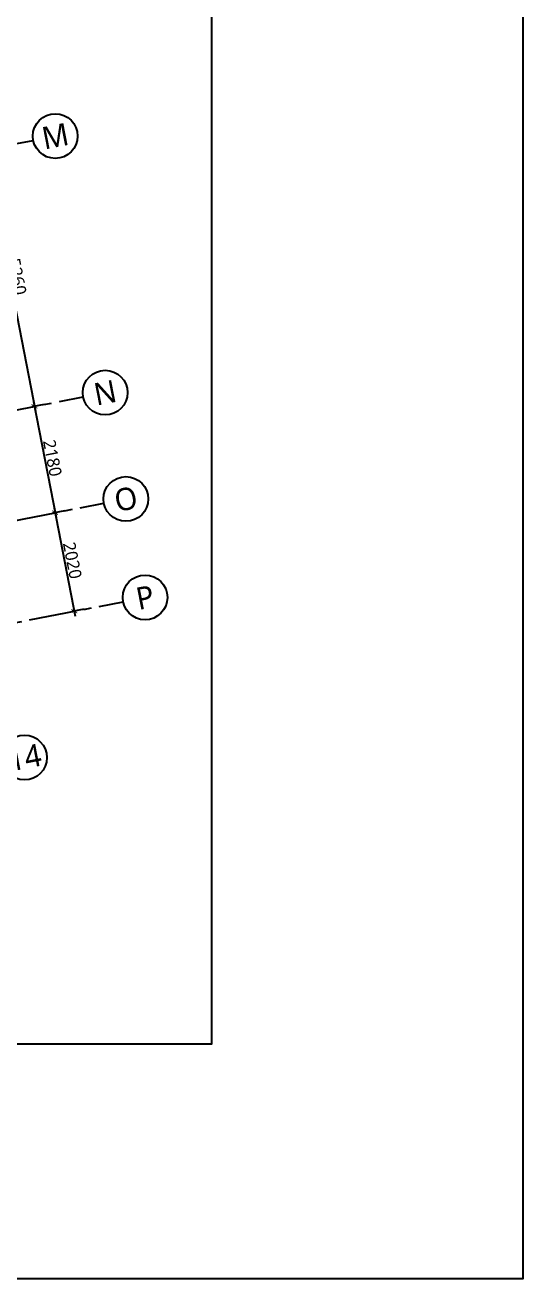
# Model space of a CAD drawing. Header units: millimetres. Extents: x -1107453 to -240403, y -265431 to 143409.
# Drawn here: x -250412 to -240403, y 11081 to 36316 of the extents above; entities that cross this region are included whole.
import ezdxf
from ezdxf.enums import TextEntityAlignment as Align

# ---------------------------------------------------------------- set-up
doc = ezdxf.new("R2010")
doc.units = ezdxf.units.MM
doc.header["$MEASUREMENT"] = 0
doc.linetypes.add('CENTER2', pattern=[28.575, 19.05, -3.175, 3.175, -3.175])
for name, color, linetype in [('A-Anno-Dims', 7, 'Continuous'), ('A-Anno-Grid Lines', 154, 'Continuous'), ('A-Wall Patt', 8, 'Continuous'), ('Anno_Labels', 7, 'Continuous')]:
    doc.layers.add(name, color=color, linetype=linetype)
doc.layers.add('A-Detail Lines', color=8, linetype='Continuous', lineweight=25)
doc.layers.add('S-Concrete', color=40, linetype='Continuous', lineweight=30)
doc.styles.get("Standard").update_dxf_attribs({"font": 'trebuc.ttf'})
doc.dimstyles.new('IIITD_WD_L @ 100', dxfattribs={"dimscale": 100, "dimtxt": 2.5, "dimasz": 1, "dimexe": 0.5, "dimexo": 0.25, "dimgap": 0.3, "dimtad": 1, "dimdec": 0, "dimrnd": 1, "dimzin": 0, "dimdsep": 46, "dimtxsty": 'Standard', "dimblk": 'ARCHTICK', "dimcen": 0.2, "dimdle": 1, "dimclrd": 8, "dimclre": 8, "dimadec": 0, "dimazin": 0, "dimtfac": 1, "dimtdec": 0, "dimtofl": 0, "dimtmove": 0, "dimatfit": 0, "dimfxl": 2, "dimfxlon": 1, "dimtolj": 1, "dimtzin": 0, "dimlwd": -1, "dimlwe": -1, "dimarcsym": 0})

# ---------------------------------------------------------------- blocks, each defined once
blk = doc.blocks.new('Grid Head')
blk.add_circle((0, 0), 3)
at = {"layer": 'Anno_Labels'}
blk.add_attdef('GRID_NAME', text='', height=3, dxfattribs=at).set_placement((0, 0), align=Align.MIDDLE_CENTER)
blk = doc.blocks.new('_ArchTick')
at = {"color": 0, "linetype": 'ByBlock', "const_width": 0.15}
blk.add_lwpolyline([(-0.5, -0.5), (0.5, 0.5)], dxfattribs=at)
blk = doc.blocks.new('*D1124')
at = {"layer": 'A-Anno-Dims', "color": 8, "transparency": 16777216}
for p, q in [((557328, -4003), (557783, -6339)), ((557544, -4063), (557298, -4111)), ((557960, -6203), (557714, -6251))]:
    blk.add_line(p, q, dxfattribs=at)
at = {"layer": 'A-Anno-Dims', "color": 8, "transparency": 16777216, "xscale": 100, "yscale": 100, "zscale": 100}
for p, rotation in [((557348, -4101), 101.0000000010404), ((557764, -6241), 281.0000000010404)]:
    blk.add_blockref('_ArchTick', p, dxfattribs=dict(at, rotation=rotation))
at = {"layer": 'A-Anno-Dims', "color": 0, "transparency": 16777216, "insert": (557710, -5141), "char_height": 250, "attachment_point": 5, "rotation": 281}
blk.add_mtext('\\A1;2180', dxfattribs=at)
blk = doc.blocks.new('_Open90')
at = {"color": 0, "linetype": 'ByBlock', "lineweight": -2}
for p, q in [((0, 0), (-1, 0)), ((-0.5, 0.5), (0, 0)), ((0, 0), (-0.5, -0.5))]:
    blk.add_line(p, q, dxfattribs=at)
blk = doc.blocks.new('*D1125')
at = {"layer": 'A-Anno-Dims', "color": 8, "transparency": 16777216}
for p, q in [((557960, -6203), (557714, -6251)), ((557744, -6143), (558168, -8322)), ((558345, -8186), (558100, -8233))]:
    blk.add_line(p, q, dxfattribs=at)
at = {"layer": 'A-Anno-Dims', "color": 8, "transparency": 16777216, "xscale": 100, "yscale": 100, "zscale": 100}
for p, rotation in [((557764, -6241), 101.0000000010405), ((558149, -8224), 281.0000000010405)]:
    blk.add_blockref('_ArchTick', p, dxfattribs=dict(at, rotation=rotation))
at = {"layer": 'A-Anno-Dims', "color": 0, "transparency": 16777216, "insert": (558111, -7202), "char_height": 250, "attachment_point": 5, "rotation": 281}
blk.add_mtext('\\A1;2020', dxfattribs=at)
blk = doc.blocks.new('*D1128')
at = {"layer": 'A-Anno-Dims', "color": 8, "transparency": 16777216}
for p, q in [((556540, 1100), (556295, 1053)), ((556325, 1160), (557367, -4199)), ((557544, -4063), (557298, -4111))]:
    blk.add_line(p, q, dxfattribs=at)
at = {"layer": 'A-Anno-Dims', "color": 8, "transparency": 16777216, "xscale": 100, "yscale": 100, "zscale": 100}
for p, rotation in [((556344, 1062), 101.0000000010405), ((557348, -4101), 281.0000000010405)]:
    blk.add_blockref('_ArchTick', p, dxfattribs=dict(at, rotation=rotation))
at = {"layer": 'A-Anno-Dims', "color": 0, "transparency": 16777216, "insert": (557000, -1489), "char_height": 250, "attachment_point": 5, "rotation": 281}
blk.add_mtext('\\A1;5260', dxfattribs=at)
blk = doc.blocks.new('Grid Girls Hostel')
at = {"layer": 'A-Anno-Grid Lines', "linetype": 'CENTER2', "ltscale": 50}
for p, q in [((542821.1, -1566.3), (557324.7, 1252.9)), ((543824.8, -6729.7), (558328.3, -3910.5)), ((544241.4, -8869.5), (558745, -6050.3)), ((544626.8, -10852.3), (559130.4, -8033.1))]:
    blk.add_line(p, q, dxfattribs=at)
at = {"layer": 'A-Anno-Dims'}
ref = blk.add_blockref('Grid Head', (557766.4, 1338.7), dxfattribs=dict(at, xscale=150, yscale=150, zscale=150, rotation=11.00000000000715))
ref.add_attrib('GRID_NAME', 'M', dxfattribs={"layer": '0', "height": 450, "rotation": 11}).set_placement((557766.4, 1338.7), align=Align.MIDDLE_CENTER)
ref = blk.add_blockref('Grid Head', (558770, -3824.6), dxfattribs=dict(at, xscale=150, yscale=150, zscale=150, rotation=11.00000000000715))
ref.add_attrib('GRID_NAME', 'N', dxfattribs={"layer": '0', "height": 450, "rotation": 11}).set_placement((558770, -3824.6), align=Align.MIDDLE_CENTER)
ref = blk.add_blockref('Grid Head', (559186.7, -5964.5), dxfattribs=dict(at, xscale=150, yscale=150, zscale=150, rotation=11.00000000000715))
ref.add_attrib('GRID_NAME', 'O', dxfattribs={"layer": '0', "height": 450, "rotation": 11}).set_placement((559186.7, -5964.5), align=Align.MIDDLE_CENTER)
ref = blk.add_blockref('Grid Head', (559572.1, -7947.2), dxfattribs=dict(at, xscale=150, yscale=150, zscale=150, rotation=11.00000000000715))
ref.add_attrib('GRID_NAME', 'P', dxfattribs={"layer": '0', "height": 450, "rotation": 11}).set_placement((559572.1, -7947.2), align=Align.MIDDLE_CENTER)
ref = blk.add_blockref('Grid Head', (557148.1, -11169), dxfattribs=dict(at, xscale=150, yscale=150, zscale=150, rotation=11.00000000000739))
ref.add_attrib('GRID_NAME', '14', dxfattribs={"layer": '0', "height": 450, "rotation": 11}).set_placement((557148.1, -11169), align=Align.MIDDLE_CENTER)
for base, p1, p2, picture, middle in [((557347.6, -4101.1), (557324.7, 1252.9), (558328.3, -3910.5), '*D1128', (557000.5, -1489.4)), ((557763.5, -6241.1), (558328.3, -3910.5), (558744.3, -6050.5), '*D1124', (557709.9, -5141.1)), ((558148.9, -8223.8), (558745, -6050.3), (559130.4, -8033.1), '*D1125', (558110.5, -7202.5))]:
    dim = blk.add_linear_dim(base=base, p1=p1, p2=p2, angle=101, dimstyle='IIITD_WD_L @ 100', override={"dimtmove": 1, "dimldrblk": 'Open90', "dimarcsym": 1}, dxfattribs=at)
    dim.commit()
    dim.dimension.update_dxf_attribs({"geometry": picture, "text_midpoint": middle})

msp = doc.modelspace()

# ---------------------------------------------------------------- linework, layer by layer
at = {"layer": 'A-Detail Lines'}
msp.add_lwpolyline([(-306821.1, 59924.7), (-246667.3, 59924.7), (-246667.3, 15807.7), (-306821.1, 15807.7)], close=True, dxfattribs=at)
at = {"layer": 'A-Wall Patt', "color": 2}
msp.add_lwpolyline([(-314710, 66832.1), (-240403.4, 66832.1), (-240403.4, 11080.9), (-314710, 11080.9)], close=True, dxfattribs=at)

# ---------------------------------------------------------------- block references
at = {"layer": 'S-Concrete'}
msp.add_blockref('Grid Girls Hostel', (-807572.5, 32743.4), dxfattribs=at)

doc.saveas('drawing.dxf')
